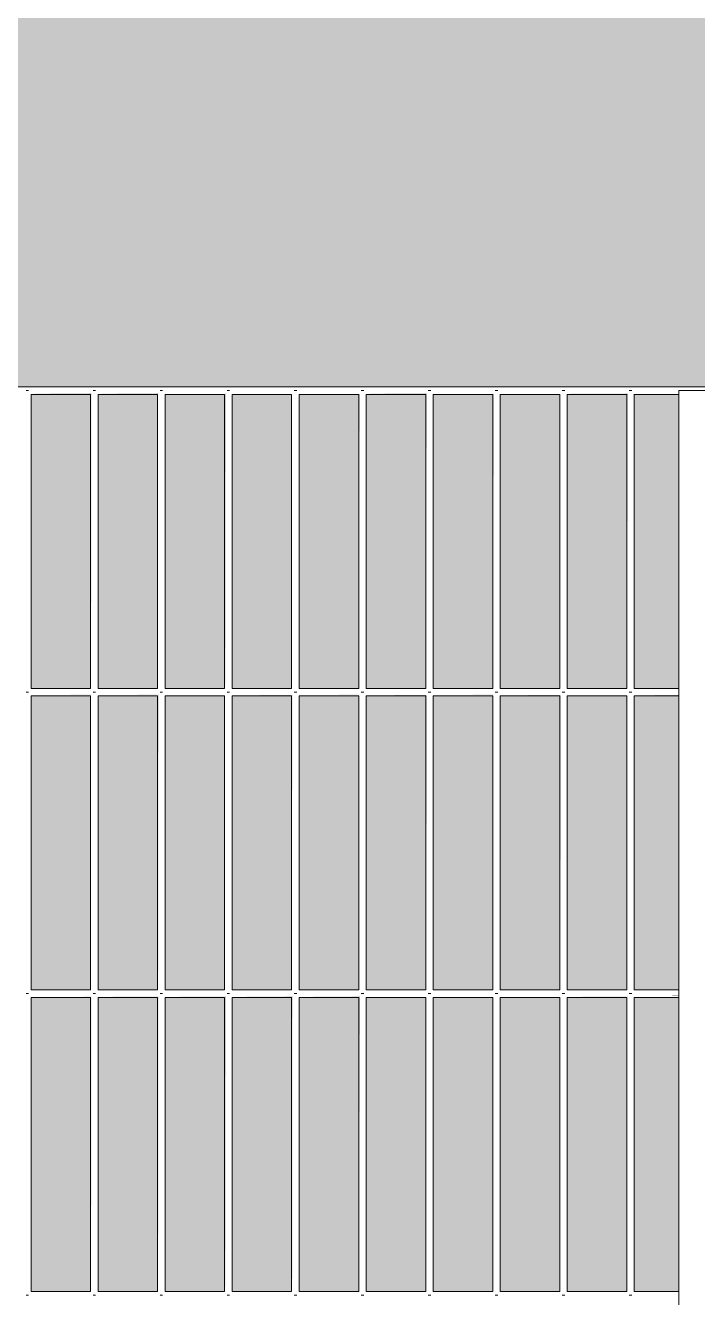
# Model space of a CAD drawing. Header units: metres. Extents: x -14 to 130, y -38 to 4.
# Drawn here: x 106.752 to 107.198, y -30.995 to -30.152 of the extents above; entities that cross this region are included whole.
import ezdxf

# ---------------------------------------------------------------- set-up
doc = ezdxf.new("R2010")
doc.units = ezdxf.units.M
doc.header["$MEASUREMENT"] = 0
doc.layers.add('A-Ost_Ansicht Ost PP_2_140 Geländer transparent', color=7, linetype='Continuous')
doc.layers.add('A-Ost_Ansicht Ost PP_2_717 Außen Ausstattung', color=7, linetype='Continuous')

msp = doc.modelspace()

# ---------------------------------------------------------------- hatches: boundary and pattern name
at = {"layer": 'A-Ost_Ansicht Ost PP_2_140 Geländer transparent', "linetype": 'Continuous', "lineweight": 0, "true_color": 0x000000}
for points in [[(106.39444, -30.14373), (106.39444, -30.39123), (107.41924, -30.39123), (107.41924, -30.14373)], [(106.75569, -30.59123), (106.79516, -30.59123), (106.79516, -30.39623), (106.75569, -30.39623)], [(106.80016, -30.39623), (106.80016, -30.59123), (106.83962, -30.59123), (106.83962, -30.39623)], [(106.84462, -30.39623), (106.84462, -30.59123), (106.88409, -30.59123), (106.88409, -30.39623)], [(106.88909, -30.39623), (106.88909, -30.59123), (106.92855, -30.59123), (106.92855, -30.39623)], [(106.93355, -30.59123), (106.97302, -30.59123), (106.97302, -30.39623), (106.93355, -30.39623)], [(107.01748, -30.39623), (106.97802, -30.39623), (106.97802, -30.59123), (107.01748, -30.59123)], [(107.02248, -30.59123), (107.06194, -30.59123), (107.06194, -30.39623), (107.02248, -30.39623)], [(107.10641, -30.39623), (107.06694, -30.39623), (107.06694, -30.59123), (107.10641, -30.59123)], [(107.15087, -30.39623), (107.11141, -30.39623), (107.11141, -30.59123), (107.15087, -30.59123)], [(107.15587, -30.59123), (107.18533, -30.59123), (107.18533, -30.39623), (107.15587, -30.39623)], [(106.75569, -30.59623), (106.75569, -30.79123), (106.79516, -30.79123), (106.79516, -30.59623)], [(106.83962, -30.59623), (106.80016, -30.59623), (106.80016, -30.79123), (106.83962, -30.79123)], [(106.88409, -30.59623), (106.84462, -30.59623), (106.84462, -30.79123), (106.88409, -30.79123)], [(106.88909, -30.59623), (106.88909, -30.79123), (106.92855, -30.79123), (106.92855, -30.59623)], [(106.97302, -30.59623), (106.93355, -30.59623), (106.93355, -30.79123), (106.97302, -30.79123)], [(106.97802, -30.79123), (107.01748, -30.79123), (107.01748, -30.59623), (106.97802, -30.59623)], [(107.02248, -30.59623), (107.02248, -30.79123), (107.06194, -30.79123), (107.06194, -30.59623)], [(107.06694, -30.79123), (107.10641, -30.79123), (107.10641, -30.59623), (107.06694, -30.59623)], [(107.11141, -30.59623), (107.11141, -30.79123), (107.15087, -30.79123), (107.15087, -30.59623)], [(107.15587, -30.59623), (107.15587, -30.79123), (107.18533, -30.79123), (107.18533, -30.59623)], [(106.75569, -30.99123), (106.79516, -30.99123), (106.79516, -30.79623), (106.75569, -30.79623)], [(106.83962, -30.79623), (106.80016, -30.79623), (106.80016, -30.99123), (106.83962, -30.99123)], [(106.84462, -30.79623), (106.84462, -30.99123), (106.88409, -30.99123), (106.88409, -30.79623)], [(106.88909, -30.99123), (106.92855, -30.99123), (106.92855, -30.79623), (106.88909, -30.79623)], [(106.93355, -30.99123), (106.97302, -30.99123), (106.97302, -30.79623), (106.93355, -30.79623)], [(106.97802, -30.79623), (106.97802, -30.99123), (107.01748, -30.99123), (107.01748, -30.79623)], [(107.02248, -30.79623), (107.02248, -30.99123), (107.06194, -30.99123), (107.06194, -30.79623)], [(107.06694, -30.99123), (107.10641, -30.99123), (107.10641, -30.79623), (107.06694, -30.79623)], [(107.15087, -30.79623), (107.11141, -30.79623), (107.11141, -30.99123), (107.15087, -30.99123)], [(107.15587, -30.79623), (107.15587, -30.99123), (107.18533, -30.99123), (107.18533, -30.79623)]]:
    msp.add_hatch(color=18, dxfattribs=at).paths.add_polyline_path(points)
at = {"layer": 'A-Ost_Ansicht Ost PP_2_717 Außen Ausstattung', "linetype": 'Continuous', "lineweight": 0, "true_color": 0x000000}
for points in [[(106.79605, -30.39534), (106.7548, -30.39534), (106.79574, -30.39564)], [(106.79574, -30.39564), (106.75511, -30.39564), (106.79549, -30.39589)], [(106.79549, -30.39589), (106.75536, -30.39589), (106.79531, -30.39608)], [(106.79531, -30.39608), (106.75554, -30.39608), (106.7952, -30.39619)], [(106.7952, -30.39619), (106.7952, -30.59127), (106.79531, -30.39608)], [(106.79531, -30.39608), (106.79531, -30.59138), (106.79549, -30.39589)], [(106.79549, -30.39589), (106.79549, -30.59156), (106.79574, -30.39564)], [(106.79574, -30.59181), (106.79605, -30.39534)], [(106.84051, -30.39534), (106.79926, -30.39534), (106.84021, -30.39564)], [(106.84021, -30.39564), (106.79957, -30.39564), (106.83996, -30.39589)], [(106.83996, -30.39589), (106.79982, -30.39589), (106.83977, -30.39608)], [(106.83977, -30.39608), (106.80001, -30.39608), (106.83966, -30.39619)], [(106.83966, -30.59127), (106.83977, -30.39608)], [(106.83977, -30.59138), (106.83996, -30.39589)], [(106.84021, -30.39564), (106.83996, -30.59156)], [(106.84051, -30.39534), (106.84021, -30.59181)], [(106.84373, -30.39534), (106.88467, -30.39564)], [(106.84404, -30.39564), (106.88442, -30.39589)], [(106.88442, -30.39589), (106.84429, -30.39589), (106.88424, -30.39608)], [(106.88424, -30.39608), (106.84447, -30.39608), (106.88413, -30.39619)], [(106.88413, -30.39619), (106.88413, -30.59127), (106.88424, -30.39608)], [(106.88424, -30.39608), (106.88424, -30.59138), (106.88442, -30.39589)], [(106.88442, -30.39589), (106.88442, -30.59156), (106.88467, -30.39564)], [(106.88467, -30.39564), (106.88467, -30.59181), (106.88498, -30.39534)], [(106.88819, -30.39534), (106.92914, -30.39564)], [(106.8885, -30.39564), (106.92889, -30.39589)], [(106.88875, -30.39589), (106.9287, -30.39608)], [(106.9287, -30.39608), (106.88894, -30.39608), (106.92859, -30.39619)], [(106.9287, -30.39608), (106.92859, -30.59127)], [(106.92889, -30.39589), (106.9287, -30.59138)], [(106.92914, -30.39564), (106.92889, -30.59156)], [(106.92944, -30.39534), (106.92914, -30.59181)], [(106.93266, -30.39534), (106.9736, -30.39564)], [(106.93297, -30.39564), (106.97335, -30.39589)], [(106.97335, -30.39589), (106.93322, -30.39589), (106.97317, -30.39608)], [(106.9334, -30.39608), (106.97305, -30.39619)], [(106.97305, -30.39619), (106.97305, -30.59127), (106.97317, -30.39608)], [(106.97317, -30.59138), (106.97335, -30.39589)], [(106.97335, -30.39589), (106.97335, -30.59156), (106.9736, -30.39564)], [(106.9736, -30.59181), (106.97391, -30.39534)], [(107.01837, -30.39534), (106.97712, -30.39534), (107.01806, -30.39564)], [(107.01806, -30.39564), (106.97743, -30.39564), (107.01781, -30.39589)], [(107.01781, -30.39589), (106.97768, -30.39589), (107.01763, -30.39608)], [(106.97786, -30.39608), (107.01752, -30.39619)], [(107.01763, -30.39608), (107.01752, -30.59127)], [(107.01763, -30.39608), (107.01763, -30.59138), (107.01781, -30.39589)], [(107.01781, -30.39589), (107.01781, -30.59156), (107.01806, -30.39564)], [(107.01837, -30.39534), (107.01806, -30.59181)], [(107.02159, -30.39534), (107.06253, -30.39564)], [(107.02189, -30.39564), (107.06228, -30.39589)], [(107.02214, -30.39589), (107.06209, -30.39608)], [(107.02233, -30.39608), (107.06198, -30.39619)], [(107.06198, -30.39619), (107.06198, -30.59127), (107.06209, -30.39608)], [(107.06209, -30.39608), (107.06209, -30.59138), (107.06228, -30.39589)], [(107.06228, -30.39589), (107.06228, -30.59156), (107.06253, -30.39564)], [(107.06253, -30.59181), (107.06284, -30.39534)], [(107.06605, -30.39534), (107.10699, -30.39564)], [(107.06636, -30.39564), (107.10674, -30.39589)], [(107.06661, -30.39589), (107.10656, -30.39608)], [(107.06679, -30.39608), (107.10645, -30.39619)], [(107.10656, -30.39608), (107.10645, -30.59127)], [(107.10656, -30.39608), (107.10656, -30.59138), (107.10674, -30.39589)], [(107.10699, -30.39564), (107.10674, -30.59156)], [(107.1073, -30.39534), (107.10699, -30.59181)], [(107.11051, -30.39534), (107.15146, -30.39564)], [(107.15146, -30.39564), (107.11082, -30.39564), (107.15121, -30.39589)], [(107.15121, -30.39589), (107.11107, -30.39589), (107.15102, -30.39608)], [(107.11126, -30.39608), (107.15091, -30.39619)], [(107.15091, -30.39619), (107.15091, -30.59127), (107.15102, -30.39608)], [(107.15102, -30.39608), (107.15102, -30.59138), (107.15121, -30.39589)], [(107.15121, -30.39589), (107.15121, -30.59156), (107.15146, -30.39564)], [(107.15146, -30.59181), (107.15176, -30.39534)], [(107.15498, -30.39534), (107.18533, -30.39564)], [(107.15529, -30.39564), (107.18533, -30.39589)], [(107.18533, -30.39589), (107.15554, -30.39589), (107.18533, -30.39608)], [(107.18533, -30.39608), (107.15572, -30.39608), (107.18533, -30.39619)], [(107.18445, -30.39498), (107.18532, -30.39534)], [(107.18473, -30.39458), (107.18533, -30.39498)], [(106.79605, -30.59534), (106.7548, -30.59534), (106.79574, -30.59564)], [(106.75511, -30.59564), (106.79549, -30.59589)], [(106.75536, -30.59589), (106.79531, -30.59608)], [(106.75554, -30.59608), (106.7952, -30.59619)], [(106.7952, -30.79127), (106.79531, -30.59608)], [(106.79531, -30.79138), (106.79549, -30.59589)], [(106.79549, -30.79156), (106.79574, -30.59564)], [(106.79574, -30.79181), (106.79605, -30.59534)], [(106.84051, -30.59534), (106.79926, -30.59534), (106.84021, -30.59564)], [(106.79957, -30.59564), (106.83996, -30.59589)], [(106.79982, -30.59589), (106.83977, -30.59608)], [(106.80001, -30.59608), (106.83966, -30.59619)], [(106.83977, -30.59608), (106.83966, -30.79127)], [(106.83977, -30.59608), (106.83977, -30.79138), (106.83996, -30.59589)], [(106.84021, -30.59564), (106.83996, -30.79156)], [(106.84021, -30.59564), (106.84021, -30.79181), (106.84051, -30.59534)], [(106.84373, -30.59534), (106.88467, -30.59564)], [(106.84404, -30.59564), (106.88442, -30.59589)], [(106.88442, -30.59589), (106.84429, -30.59589), (106.88424, -30.59608)], [(106.88424, -30.59608), (106.84447, -30.59608), (106.88413, -30.59619)], [(106.88413, -30.79127), (106.88424, -30.59608)], [(106.88424, -30.79138), (106.88442, -30.59589)], [(106.88467, -30.59564), (106.88442, -30.79156)], [(106.88498, -30.59534), (106.88467, -30.79181)], [(106.88819, -30.59534), (106.92914, -30.59564)], [(106.92914, -30.59564), (106.8885, -30.59564), (106.92889, -30.59589)], [(106.92889, -30.59589), (106.88875, -30.59589), (106.9287, -30.59608)], [(106.9287, -30.59608), (106.88894, -30.59608), (106.92859, -30.59619)], [(106.92859, -30.79127), (106.9287, -30.59608)], [(106.9287, -30.79138), (106.92889, -30.59589)], [(106.92889, -30.79156), (106.92914, -30.59564)], [(106.92914, -30.59564), (106.92914, -30.79181), (106.92944, -30.59534)], [(106.97391, -30.59534), (106.93266, -30.59534), (106.9736, -30.59564)], [(106.93297, -30.59564), (106.97335, -30.59589)], [(106.93322, -30.59589), (106.97317, -30.59608)], [(106.97317, -30.59608), (106.9334, -30.59608), (106.97305, -30.59619)], [(106.97317, -30.59608), (106.97305, -30.79127)], [(106.97317, -30.79138), (106.97335, -30.59589)], [(106.9736, -30.59564), (106.97335, -30.79156)], [(106.97391, -30.59534), (106.9736, -30.79181)], [(106.97712, -30.59534), (107.01806, -30.59564)], [(107.01806, -30.59564), (106.97743, -30.59564), (107.01781, -30.59589)], [(107.01781, -30.59589), (106.97768, -30.59589), (107.01763, -30.59608)], [(106.97786, -30.59608), (107.01752, -30.59619)], [(107.01752, -30.59619), (107.01752, -30.79127), (107.01763, -30.59608)], [(107.01781, -30.59589), (107.01763, -30.79138)], [(107.01781, -30.79156), (107.01806, -30.59564)], [(107.01806, -30.59564), (107.01806, -30.79181), (107.01837, -30.59534)], [(107.06284, -30.59534), (107.02159, -30.59534), (107.06253, -30.59564)], [(107.02189, -30.59564), (107.06228, -30.59589)], [(107.06228, -30.59589), (107.02214, -30.59589), (107.06209, -30.59608)], [(107.06209, -30.59608), (107.02233, -30.59608), (107.06198, -30.59619)], [(107.06198, -30.79127), (107.06209, -30.59608)], [(107.06228, -30.59589), (107.06209, -30.79138)], [(107.06253, -30.59564), (107.06228, -30.79156)], [(107.06284, -30.59534), (107.06253, -30.79181)], [(107.06605, -30.59534), (107.10699, -30.59564)], [(107.10699, -30.59564), (107.06636, -30.59564), (107.10674, -30.59589)], [(107.06661, -30.59589), (107.10656, -30.59608)], [(107.06679, -30.59608), (107.10645, -30.59619)], [(107.10645, -30.59619), (107.10645, -30.79127), (107.10656, -30.59608)], [(107.10674, -30.59589), (107.10656, -30.79138)], [(107.10674, -30.79156), (107.10699, -30.59564)], [(107.10699, -30.59564), (107.10699, -30.79181), (107.1073, -30.59534)], [(107.11051, -30.59534), (107.15146, -30.59564)], [(107.11082, -30.59564), (107.15121, -30.59589)], [(107.15121, -30.59589), (107.11107, -30.59589), (107.15102, -30.59608)], [(107.11126, -30.59608), (107.15091, -30.59619)], [(107.15091, -30.79127), (107.15102, -30.59608)], [(107.15121, -30.59589), (107.15102, -30.79138)], [(107.15121, -30.79156), (107.15146, -30.59564)], [(107.15176, -30.59534), (107.15146, -30.79181)], [(107.15498, -30.59534), (107.18533, -30.59564)], [(107.18533, -30.59564), (107.15529, -30.59564), (107.18533, -30.59589)], [(107.15554, -30.59589), (107.18533, -30.59608)], [(107.15572, -30.59608), (107.18533, -30.59619)], [(107.17325, -30.59127), (107.18533, -30.59138)], [(107.17367, -30.59138), (107.18533, -30.59156)], [(107.17407, -30.59156), (107.18533, -30.59181)], [(107.17442, -30.59181), (107.18533, -30.59212)], [(107.17473, -30.59212), (107.18533, -30.59248)], [(107.17498, -30.59248), (107.18533, -30.59287)], [(107.17498, -30.59498), (107.18533, -30.59533)], [(107.17517, -30.59287), (107.18533, -30.5933)], [(107.17517, -30.59458), (107.18533, -30.59498)], [(107.17528, -30.5933), (107.18533, -30.59373)], [(107.17528, -30.59416), (107.18533, -30.59458)], [(107.17532, -30.59373), (107.18533, -30.59416)], [(106.7548, -30.79534), (106.79574, -30.79564)], [(106.79574, -30.79564), (106.75511, -30.79564), (106.79549, -30.79589)], [(106.79549, -30.79589), (106.75536, -30.79589), (106.79531, -30.79608)], [(106.79531, -30.79608), (106.75554, -30.79608), (106.7952, -30.79619)], [(106.7952, -30.79619), (106.7952, -30.99127), (106.79531, -30.79608)], [(106.79531, -30.79608), (106.79531, -30.99138), (106.79549, -30.79589)], [(106.79549, -30.79589), (106.79549, -30.99156), (106.79574, -30.79564)], [(106.79574, -30.99181), (106.79605, -30.79534)], [(106.84051, -30.79534), (106.79926, -30.79534), (106.84021, -30.79564)], [(106.79957, -30.79564), (106.83996, -30.79589)], [(106.79982, -30.79589), (106.83977, -30.79608)], [(106.83977, -30.79608), (106.80001, -30.79608), (106.83966, -30.79619)], [(106.83966, -30.79619), (106.83966, -30.99127), (106.83977, -30.79608)], [(106.83977, -30.99138), (106.83996, -30.79589)], [(106.83996, -30.79589), (106.83996, -30.99156), (106.84021, -30.79564)], [(106.84051, -30.79534), (106.84021, -30.99181)], [(106.88498, -30.79534), (106.84373, -30.79534), (106.88467, -30.79564)], [(106.84404, -30.79564), (106.88442, -30.79589)], [(106.88442, -30.79589), (106.84429, -30.79589), (106.88424, -30.79608)], [(106.84447, -30.79608), (106.88413, -30.79619)], [(106.88413, -30.99127), (106.88424, -30.79608)], [(106.88442, -30.79589), (106.88424, -30.99138)], [(106.88442, -30.79589), (106.88442, -30.99156), (106.88467, -30.79564)], [(106.88467, -30.79564), (106.88467, -30.99181), (106.88498, -30.79534)], [(106.92944, -30.79534), (106.88819, -30.79534), (106.92914, -30.79564)], [(106.92914, -30.79564), (106.8885, -30.79564), (106.92889, -30.79589)], [(106.92889, -30.79589), (106.88875, -30.79589), (106.9287, -30.79608)], [(106.88894, -30.79608), (106.92859, -30.79619)], [(106.92859, -30.99127), (106.9287, -30.79608)], [(106.92889, -30.79589), (106.9287, -30.99138)], [(106.92889, -30.79589), (106.92889, -30.99156), (106.92914, -30.79564)], [(106.92944, -30.79534), (106.92914, -30.99181)], [(106.97391, -30.79534), (106.93266, -30.79534), (106.9736, -30.79564)], [(106.9736, -30.79564), (106.93297, -30.79564), (106.97335, -30.79589)], [(106.93322, -30.79589), (106.97317, -30.79608)], [(106.9334, -30.79608), (106.97305, -30.79619)], [(106.97305, -30.79619), (106.97305, -30.99127), (106.97317, -30.79608)], [(106.97335, -30.79589), (106.97317, -30.99138)], [(106.97335, -30.79589), (106.97335, -30.99156), (106.9736, -30.79564)], [(106.9736, -30.79564), (106.9736, -30.99181), (106.97391, -30.79534)], [(106.97712, -30.79534), (107.01806, -30.79564)], [(106.97743, -30.79564), (107.01781, -30.79589)], [(107.01781, -30.79589), (106.97768, -30.79589), (107.01763, -30.79608)], [(106.97786, -30.79608), (107.01752, -30.79619)], [(107.01752, -30.99127), (107.01763, -30.79608)], [(107.01781, -30.79589), (107.01763, -30.99138)], [(107.01781, -30.99156), (107.01806, -30.79564)], [(107.01837, -30.79534), (107.01806, -30.99181)], [(107.02159, -30.79534), (107.06253, -30.79564)], [(107.02189, -30.79564), (107.06228, -30.79589)], [(107.02214, -30.79589), (107.06209, -30.79608)], [(107.06209, -30.79608), (107.02233, -30.79608), (107.06198, -30.79619)], [(107.06198, -30.79619), (107.06198, -30.99127), (107.06209, -30.79608)], [(107.06209, -30.79608), (107.06209, -30.99138), (107.06228, -30.79589)], [(107.06228, -30.99156), (107.06253, -30.79564)], [(107.06253, -30.99181), (107.06284, -30.79534)], [(107.06605, -30.79534), (107.10699, -30.79564)], [(107.06636, -30.79564), (107.10674, -30.79589)], [(107.06661, -30.79589), (107.10656, -30.79608)], [(107.10656, -30.79608), (107.06679, -30.79608), (107.10645, -30.79619)], [(107.10645, -30.79619), (107.10645, -30.99127), (107.10656, -30.79608)], [(107.10656, -30.79608), (107.10656, -30.99138), (107.10674, -30.79589)], [(107.10674, -30.99156), (107.10699, -30.79564)], [(107.1073, -30.79534), (107.10699, -30.99181)], [(107.15176, -30.79534), (107.11051, -30.79534), (107.15146, -30.79564)], [(107.11082, -30.79564), (107.15121, -30.79589)], [(107.11107, -30.79589), (107.15102, -30.79608)], [(107.11126, -30.79608), (107.15091, -30.79619)], [(107.15091, -30.99127), (107.15102, -30.79608)], [(107.15102, -30.99138), (107.15121, -30.79589)], [(107.15121, -30.99156), (107.15146, -30.79564)], [(107.15146, -30.99181), (107.15176, -30.79534)], [(107.15498, -30.79534), (107.18533, -30.79564)], [(107.15529, -30.79564), (107.18533, -30.79589)], [(107.15554, -30.79589), (107.18533, -30.79608)], [(107.18533, -30.79608), (107.15572, -30.79608), (107.18533, -30.79619)], [(107.17325, -30.79127), (107.18533, -30.79138)], [(107.17367, -30.79138), (107.18533, -30.79156)], [(107.17407, -30.79156), (107.18533, -30.79181)], [(107.17442, -30.79181), (107.18533, -30.79212)], [(107.17473, -30.79212), (107.18533, -30.79248)], [(107.17498, -30.79248), (107.18533, -30.79287)], [(107.18533, -30.79498), (107.17498, -30.79498), (107.18533, -30.79534)], [(107.17517, -30.79287), (107.18533, -30.7933)], [(107.17517, -30.79458), (107.18533, -30.79498)], [(107.17528, -30.7933), (107.18533, -30.79373)], [(107.17528, -30.79416), (107.18533, -30.79458)], [(107.17532, -30.79373), (107.18533, -30.79416)], [(107.17325, -30.99127), (107.18533, -30.99138)], [(107.17367, -30.99138), (107.18533, -30.99156)], [(107.17407, -30.99156), (107.18533, -30.99181)], [(107.17442, -30.99181), (107.18533, -30.99212)], [(107.17473, -30.99212), (107.18533, -30.99248)], [(107.17498, -30.99248), (107.18533, -30.99287)], [(107.17517, -30.99287), (107.18533, -30.9933)], [(107.17498, -30.99498), (107.18533, -30.99533)], [(107.17517, -30.99458), (107.18533, -30.99498)], [(107.17528, -30.9933), (107.18533, -30.99373)], [(107.17528, -30.99416), (107.18533, -30.99458)], [(107.17532, -30.99373), (107.18533, -30.99416)]]:
    msp.add_hatch(color=18, dxfattribs=at).paths.add_polyline_path(points)

# ---------------------------------------------------------------- linework, layer by layer
at = {"layer": 'A-Ost_Ansicht Ost PP_2_717 Außen Ausstattung', "color": 7, "linetype": 'Continuous', "lineweight": 13, "ltscale": 1000}
for p, q in [((105.41927, -30.39123), (111.63175, -30.39123)), ((106.75234, -30.39373), (106.75276, -30.39373)), ((106.75276, -30.39373), (106.75319, -30.39373)), ((106.75319, -30.39373), (106.75363, -30.39373)), ((106.75363, -30.39373), (106.75405, -30.39373)), ((106.7968, -30.39373), (106.79722, -30.39373)), ((106.79722, -30.39373), (106.79766, -30.39373)), ((106.79766, -30.39373), (106.79809, -30.39373)), ((106.79809, -30.39373), (106.79851, -30.39373)), ((106.84127, -30.39373), (106.84169, -30.39373)), ((106.84169, -30.39373), (106.84212, -30.39373)), ((106.84212, -30.39373), (106.84256, -30.39373)), ((106.84256, -30.39373), (106.84298, -30.39373)), ((106.88573, -30.39373), (106.88615, -30.39373)), ((106.88615, -30.39373), (106.88659, -30.39373)), ((106.88659, -30.39373), (106.88702, -30.39373)), ((106.88702, -30.39373), (106.88744, -30.39373)), ((106.93019, -30.39373), (106.93062, -30.39373)), ((106.93062, -30.39373), (106.93105, -30.39373)), ((106.93105, -30.39373), (106.93148, -30.39373)), ((106.93148, -30.39373), (106.9319, -30.39373)), ((106.97466, -30.39373), (106.97508, -30.39373)), ((106.97508, -30.39373), (106.97551, -30.39373)), ((106.97551, -30.39373), (106.97595, -30.39373)), ((106.97595, -30.39373), (106.97637, -30.39373)), ((107.01912, -30.39373), (107.01954, -30.39373)), ((107.01954, -30.39373), (107.01998, -30.39373)), ((107.01998, -30.39373), (107.02041, -30.39373)), ((107.02041, -30.39373), (107.02083, -30.39373)), ((107.06359, -30.39373), (107.06401, -30.39373)), ((107.06401, -30.39373), (107.06444, -30.39373)), ((107.06444, -30.39373), (107.06488, -30.39373)), ((107.06488, -30.39373), (107.0653, -30.39373)), ((107.10805, -30.39373), (107.10847, -30.39373)), ((107.10847, -30.39373), (107.10891, -30.39373)), ((107.10891, -30.39373), (107.10934, -30.39373)), ((107.10934, -30.39373), (107.10976, -30.39373)), ((107.15252, -30.39373), (107.15294, -30.39373)), ((107.15294, -30.39373), (107.15337, -30.39373)), ((107.15337, -30.39373), (107.15381, -30.39373)), ((107.15381, -30.39373), (107.15423, -30.39373)), ((107.18533, -30.39373), (107.21033, -30.39373)), ((107.18533, -31.83373), (107.18533, -30.39373)), ((106.75569, -30.39623), (106.79516, -30.39623)), ((106.75569, -30.59124), (106.75569, -30.39623)), ((106.79516, -30.59124), (106.79516, -30.39623)), ((106.80016, -30.39623), (106.83962, -30.39623)), ((106.80016, -30.59124), (106.80016, -30.39623)), ((106.83962, -30.59124), (106.83962, -30.39623)), ((106.84462, -30.39623), (106.88409, -30.39623)), ((106.84462, -30.59124), (106.84462, -30.39623)), ((106.88409, -30.59124), (106.88409, -30.39623)), ((106.88909, -30.39623), (106.92855, -30.39623)), ((106.88909, -30.59124), (106.88909, -30.39623)), ((106.92855, -30.59124), (106.92855, -30.39623)), ((106.93355, -30.39623), (106.97302, -30.39623)), ((106.93355, -30.59124), (106.93355, -30.39623)), ((106.97302, -30.59124), (106.97302, -30.39623)), ((106.97802, -30.39623), (107.01748, -30.39623)), ((106.97802, -30.59124), (106.97802, -30.39623)), ((107.01748, -30.59124), (107.01748, -30.39623)), ((107.02248, -30.39623), (107.06194, -30.39623)), ((107.02248, -30.59124), (107.02248, -30.39623)), ((107.06194, -30.59124), (107.06194, -30.39623)), ((107.06694, -30.39623), (107.10641, -30.39623)), ((107.06694, -30.59124), (107.06694, -30.39623)), ((107.10641, -30.59124), (107.10641, -30.39623)), ((107.11141, -30.39623), (107.15087, -30.39623)), ((107.11141, -30.59124), (107.11141, -30.39623)), ((107.15087, -30.59124), (107.15087, -30.3962)), ((107.15587, -30.59124), (107.15587, -30.3962)), ((107.15587, -30.39623), (107.18533, -30.39623)), ((106.75234, -30.59373), (106.75276, -30.59373)), ((106.75276, -30.59373), (106.75319, -30.59373)), ((106.75319, -30.59373), (106.75363, -30.59373)), ((106.75363, -30.59373), (106.75405, -30.59373)), ((106.75569, -30.59123), (106.79516, -30.59123)), ((106.75569, -30.59623), (106.79516, -30.59623)), ((106.75569, -30.79124), (106.75569, -30.59623)), ((106.79516, -30.79124), (106.79516, -30.59623)), ((106.7968, -30.59373), (106.79722, -30.59373)), ((106.79722, -30.59373), (106.79766, -30.59373)), ((106.79766, -30.59373), (106.79809, -30.59373)), ((106.79809, -30.59373), (106.79851, -30.59373)), ((106.80016, -30.59123), (106.83962, -30.59123)), ((106.80016, -30.59623), (106.83962, -30.59623)), ((106.80016, -30.79124), (106.80016, -30.59623)), ((106.83962, -30.79124), (106.83962, -30.59623)), ((106.84127, -30.59373), (106.84169, -30.59373)), ((106.84169, -30.59373), (106.84212, -30.59373)), ((106.84212, -30.59373), (106.84256, -30.59373)), ((106.84256, -30.59373), (106.84298, -30.59373)), ((106.84462, -30.59123), (106.88409, -30.59123)), ((106.84462, -30.59623), (106.88409, -30.59623)), ((106.84462, -30.79124), (106.84462, -30.59623)), ((106.88409, -30.79124), (106.88409, -30.59623)), ((106.88573, -30.59373), (106.88615, -30.59373)), ((106.88615, -30.59373), (106.88659, -30.59373)), ((106.88659, -30.59373), (106.88702, -30.59373)), ((106.88702, -30.59373), (106.88744, -30.59373)), ((106.88909, -30.59123), (106.92855, -30.59123)), ((106.88909, -30.59623), (106.92855, -30.59623)), ((106.88909, -30.79124), (106.88909, -30.59623)), ((106.92855, -30.79124), (106.92855, -30.59623)), ((106.93019, -30.59373), (106.93062, -30.59373)), ((106.93062, -30.59373), (106.93105, -30.59373)), ((106.93105, -30.59373), (106.93148, -30.59373)), ((106.93148, -30.59373), (106.9319, -30.59373)), ((106.93355, -30.59123), (106.97302, -30.59123)), ((106.93355, -30.59623), (106.97302, -30.59623)), ((106.93355, -30.79124), (106.93355, -30.59623)), ((106.97302, -30.79124), (106.97302, -30.59623)), ((106.97466, -30.59373), (106.97508, -30.59373)), ((106.97508, -30.59373), (106.97551, -30.59373)), ((106.97551, -30.59373), (106.97595, -30.59373)), ((106.97595, -30.59373), (106.97637, -30.59373)), ((106.97802, -30.59123), (107.01748, -30.59123)), ((106.97802, -30.59623), (107.01748, -30.59623)), ((106.97802, -30.79124), (106.97802, -30.59623)), ((107.01748, -30.79124), (107.01748, -30.59623)), ((107.01912, -30.59373), (107.01954, -30.59373)), ((107.01954, -30.59373), (107.01998, -30.59373)), ((107.01998, -30.59373), (107.02041, -30.59373)), ((107.02041, -30.59373), (107.02083, -30.59373)), ((107.02248, -30.59123), (107.06195, -30.59123)), ((107.02248, -30.59623), (107.06194, -30.59623)), ((107.02248, -30.79124), (107.02248, -30.59623)), ((107.06194, -30.79124), (107.06194, -30.59623)), ((107.06359, -30.59373), (107.06401, -30.59373)), ((107.06401, -30.59373), (107.06444, -30.59373)), ((107.06444, -30.59373), (107.06488, -30.59373)), ((107.06488, -30.59373), (107.0653, -30.59373)), ((107.06694, -30.59123), (107.10641, -30.59123)), ((107.06694, -30.59623), (107.10641, -30.59623)), ((107.06694, -30.79124), (107.06694, -30.59623)), ((107.10641, -30.79124), (107.10641, -30.59623)), ((107.10805, -30.59373), (107.10847, -30.59373)), ((107.10847, -30.59373), (107.10891, -30.59373)), ((107.10891, -30.59373), (107.10934, -30.59373)), ((107.10934, -30.59373), (107.10976, -30.59373)), ((107.11141, -30.59123), (107.15087, -30.59123)), ((107.11141, -30.59623), (107.15087, -30.59623)), ((107.11141, -30.79124), (107.11141, -30.59623)), ((107.15087, -30.79124), (107.15087, -30.5962)), ((107.15252, -30.59373), (107.15294, -30.59373)), ((107.15294, -30.59373), (107.15337, -30.59373)), ((107.15337, -30.59373), (107.15381, -30.59373)), ((107.15381, -30.59373), (107.15423, -30.59373)), ((107.15587, -30.59123), (107.18533, -30.59123)), ((107.15587, -30.79124), (107.15587, -30.5962)), ((107.15587, -30.59623), (107.18533, -30.59623)), ((106.75234, -30.79373), (106.75276, -30.79373)), ((106.75276, -30.79373), (106.75319, -30.79373)), ((106.75319, -30.79373), (106.75363, -30.79373)), ((106.75363, -30.79373), (106.75405, -30.79373)), ((106.75569, -30.79123), (106.79516, -30.79123)), ((106.75569, -30.79623), (106.79516, -30.79623)), ((106.75569, -30.99124), (106.75569, -30.79623)), ((106.79516, -30.99124), (106.79516, -30.79623)), ((106.7968, -30.79373), (106.79722, -30.79373)), ((106.79722, -30.79373), (106.79766, -30.79373)), ((106.79766, -30.79373), (106.79809, -30.79373)), ((106.79809, -30.79373), (106.79851, -30.79373)), ((106.80016, -30.79123), (106.83962, -30.79123)), ((106.80016, -30.79623), (106.83962, -30.79623)), ((106.80016, -30.99124), (106.80016, -30.79623)), ((106.83962, -30.99124), (106.83962, -30.79623)), ((106.84127, -30.79373), (106.84169, -30.79373)), ((106.84169, -30.79373), (106.84212, -30.79373)), ((106.84212, -30.79373), (106.84256, -30.79373)), ((106.84256, -30.79373), (106.84298, -30.79373)), ((106.84462, -30.79123), (106.88409, -30.79123)), ((106.84462, -30.79623), (106.88409, -30.79623)), ((106.84462, -30.99124), (106.84462, -30.79623)), ((106.88409, -30.99124), (106.88409, -30.79623)), ((106.88573, -30.79373), (106.88615, -30.79373)), ((106.88615, -30.79373), (106.88659, -30.79373)), ((106.88659, -30.79373), (106.88702, -30.79373)), ((106.88702, -30.79373), (106.88744, -30.79373)), ((106.88909, -30.79123), (106.92855, -30.79123)), ((106.88909, -30.79623), (106.92855, -30.79623)), ((106.88909, -30.99124), (106.88909, -30.79623)), ((106.92855, -30.99124), (106.92855, -30.79623)), ((106.93019, -30.79373), (106.93062, -30.79373)), ((106.93062, -30.79373), (106.93105, -30.79373)), ((106.93105, -30.79373), (106.93148, -30.79373)), ((106.93148, -30.79373), (106.9319, -30.79373)), ((106.93355, -30.79123), (106.97302, -30.79123)), ((106.93355, -30.79623), (106.97302, -30.79623)), ((106.93355, -30.99124), (106.93355, -30.79623)), ((106.97302, -30.99124), (106.97302, -30.79623)), ((106.97466, -30.79373), (106.97508, -30.79373)), ((106.97508, -30.79373), (106.97551, -30.79373)), ((106.97551, -30.79373), (106.97595, -30.79373)), ((106.97595, -30.79373), (106.97637, -30.79373)), ((106.97802, -30.79123), (107.01748, -30.79123)), ((106.97802, -30.79623), (107.01748, -30.79623)), ((106.97802, -30.99124), (106.97802, -30.79623)), ((107.01748, -30.99124), (107.01748, -30.79623)), ((107.01912, -30.79373), (107.01954, -30.79373)), ((107.01954, -30.79373), (107.01998, -30.79373)), ((107.01998, -30.79373), (107.02041, -30.79373)), ((107.02041, -30.79373), (107.02083, -30.79373)), ((107.02248, -30.79123), (107.06195, -30.79123)), ((107.02248, -30.79623), (107.06194, -30.79623)), ((107.02248, -30.99124), (107.02248, -30.79623)), ((107.06194, -30.99124), (107.06194, -30.79623)), ((107.06359, -30.79373), (107.06401, -30.79373)), ((107.06401, -30.79373), (107.06444, -30.79373)), ((107.06444, -30.79373), (107.06488, -30.79373)), ((107.06488, -30.79373), (107.0653, -30.79373)), ((107.06694, -30.79123), (107.10641, -30.79123)), ((107.06694, -30.79623), (107.10641, -30.79623)), ((107.06694, -30.99124), (107.06694, -30.79623)), ((107.10641, -30.99124), (107.10641, -30.79623)), ((107.10805, -30.79373), (107.10847, -30.79373)), ((107.10847, -30.79373), (107.10891, -30.79373)), ((107.10891, -30.79373), (107.10934, -30.79373)), ((107.10934, -30.79373), (107.10976, -30.79373)), ((107.11141, -30.79123), (107.15087, -30.79123)), ((107.11141, -30.79623), (107.15087, -30.79623)), ((107.11141, -30.99124), (107.11141, -30.79623)), ((107.15087, -30.99124), (107.15087, -30.7962)), ((107.15252, -30.79373), (107.15294, -30.79373)), ((107.15294, -30.79373), (107.15337, -30.79373)), ((107.15337, -30.79373), (107.15381, -30.79373)), ((107.15381, -30.79373), (107.15423, -30.79373)), ((107.15587, -30.79123), (107.18533, -30.79123)), ((107.15587, -30.99124), (107.15587, -30.7962)), ((107.15587, -30.79623), (107.18533, -30.79623)), ((106.75569, -30.99123), (106.79516, -30.99123)), ((106.80016, -30.99123), (106.83962, -30.99123)), ((106.84462, -30.99123), (106.88409, -30.99123)), ((106.88909, -30.99123), (106.92855, -30.99123)), ((106.93355, -30.99123), (106.97302, -30.99123)), ((106.97802, -30.99123), (107.01748, -30.99123)), ((107.02248, -30.99123), (107.06195, -30.99123)), ((107.06694, -30.99123), (107.10641, -30.99123)), ((107.11141, -30.99123), (107.15087, -30.99123)), ((107.15587, -30.99123), (107.18533, -30.99123)), ((106.75234, -30.99373), (106.75276, -30.99373)), ((106.75276, -30.99373), (106.75319, -30.99373)), ((106.75319, -30.99373), (106.75363, -30.99373)), ((106.75363, -30.99373), (106.75405, -30.99373)), ((106.7968, -30.99373), (106.79722, -30.99373)), ((106.79722, -30.99373), (106.79766, -30.99373)), ((106.79766, -30.99373), (106.79809, -30.99373)), ((106.79809, -30.99373), (106.79851, -30.99373)), ((106.84127, -30.99373), (106.84169, -30.99373)), ((106.84169, -30.99373), (106.84212, -30.99373)), ((106.84212, -30.99373), (106.84256, -30.99373)), ((106.84256, -30.99373), (106.84298, -30.99373)), ((106.88573, -30.99373), (106.88615, -30.99373)), ((106.88615, -30.99373), (106.88659, -30.99373)), ((106.88659, -30.99373), (106.88702, -30.99373)), ((106.88702, -30.99373), (106.88744, -30.99373)), ((106.93019, -30.99373), (106.93062, -30.99373)), ((106.93062, -30.99373), (106.93105, -30.99373)), ((106.93105, -30.99373), (106.93148, -30.99373)), ((106.93148, -30.99373), (106.9319, -30.99373)), ((106.97466, -30.99373), (106.97508, -30.99373)), ((106.97508, -30.99373), (106.97551, -30.99373)), ((106.97551, -30.99373), (106.97595, -30.99373)), ((106.97595, -30.99373), (106.97637, -30.99373)), ((107.01912, -30.99373), (107.01954, -30.99373)), ((107.01954, -30.99373), (107.01998, -30.99373)), ((107.01998, -30.99373), (107.02041, -30.99373)), ((107.02041, -30.99373), (107.02083, -30.99373)), ((107.06359, -30.99373), (107.06401, -30.99373)), ((107.06401, -30.99373), (107.06444, -30.99373)), ((107.06444, -30.99373), (107.06488, -30.99373)), ((107.06488, -30.99373), (107.0653, -30.99373)), ((107.10805, -30.99373), (107.10847, -30.99373)), ((107.10847, -30.99373), (107.10891, -30.99373)), ((107.10891, -30.99373), (107.10934, -30.99373)), ((107.10934, -30.99373), (107.10976, -30.99373)), ((107.15252, -30.99373), (107.15294, -30.99373)), ((107.15294, -30.99373), (107.15337, -30.99373)), ((107.15337, -30.99373), (107.15381, -30.99373)), ((107.15381, -30.99373), (107.15423, -30.99373))]:
    msp.add_line(p, q, dxfattribs=at)

doc.saveas('drawing.dxf')
